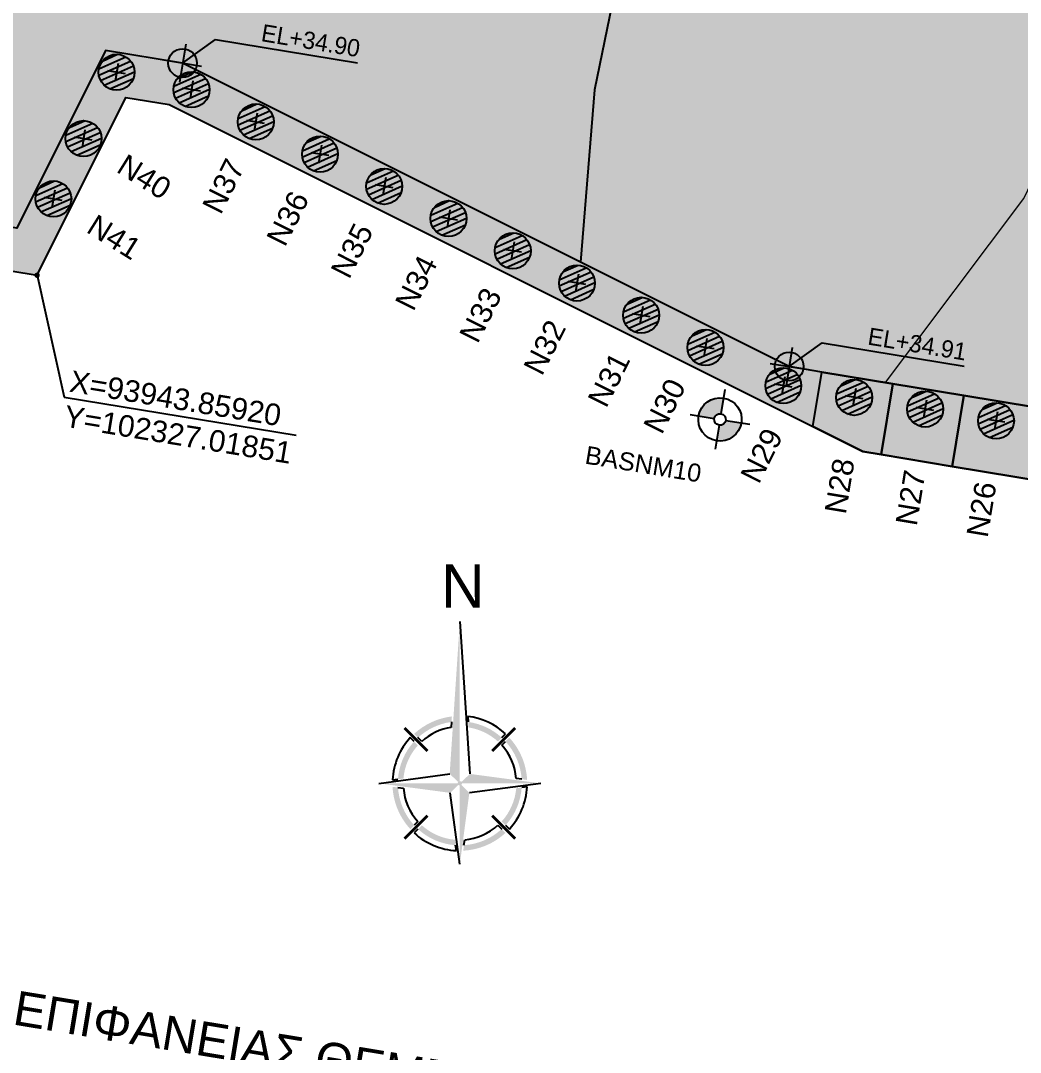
# Model space of a CAD drawing. Header units: metres. Extents: x 93017 to 94633, y 101979 to 102793.
# Drawn here: x 94176.56 to 94204.38, y 102266.91 to 102295.61 of the extents above; entities that cross this region are included whole.
import ezdxf
from ezdxf.enums import TextEntityAlignment as Align

# ---------------------------------------------------------------- set-up
doc = ezdxf.new("R2010")
doc.units = ezdxf.units.M
doc.header["$LTSCALE"] = 0.75
doc.header["$MEASUREMENT"] = 0
doc.layers.add('contacts', color=2, linetype='Continuous', lineweight=20)
for name, color, linetype in [('LEZANTES', 6, 'Continuous'), ('OTM Leaders', 2, 'Continuous'), ('OTM Levels 0.25', 2, 'Continuous'), ('OTM Line 0.11', 11, 'Continuous'), ('OTM Line 0.15', 1, 'Continuous'), ('OTM Text 0.25', 2, 'Continuous'), ('proteinomenes', 3, 'Continuous'), ('STEEL1', 6, 'Continuous'), ('TEXT', 2, 'Continuous')]:
    doc.layers.add(name, color=color, linetype=linetype)
doc.styles.add('ARIAL', font='ARIAL.TTF')
doc.styles.add('DIM', font='wgsimpl.shx', dxfattribs={"width": 0.85})
doc.styles.add('WG-SIMPL', font='ugsimpl.shx', dxfattribs={"width": 1.05})
doc.dimstyles.new('Metro 1 to 100', dxfattribs={"dimtxt": 0.4, "dimasz": 0.3, "dimexe": 0, "dimexo": 0, "dimgap": 0.15, "dimtad": 1, "dimzin": 1, "dimdsep": 46, "dimtxsty": 'DIM', "dimcen": 0, "dimclrd": 256, "dimclre": 256, "dimclrt": 256, "dimadec": 0, "dimazin": 0, "dimtfac": 0.002555555555555556, "dimtmove": 2, "dimatfit": 0, "dimfxl": 0, "dimtolj": 1, "dimtzin": 0, "dimlwe": -1, "dimarcsym": 0})

# ---------------------------------------------------------------- blocks, each defined once
blk = doc.blocks.new('OTM Levels 0.35 1.200 plan EL')
at = {"layer": 'OTM Levels 0.25'}
for points in [[(-2.182787284255028e-10, 0.4999999998544808, -0.4142135623720306), (0.4999999999563443, 4.365574568510056e-11), (-7.275957614183426e-11, -1.309672370553017e-10)], [(-0.5000000000145519, -2.619344741106033e-10), (-7.275957614183426e-11, -1.309672370553017e-10), (1.01863406598568e-10, -0.5000000000873115, -0.4142135623733042)]]:
    blk.add_hatch(color=256, dxfattribs=at).paths.add_polyline_path(points)
for p, q in [((7.275957614183426e-11, -5.820766091346741e-11), (1.000000000101863, 0.9999999999854481)), ((1.000000000160071, 1.000000000029104), (6.000000000160071, 1.000000000130967)), ((-2.473825588822365e-10, 0.6666666665842058), (1.01863406598568e-10, -0.6666666667588288)), ((-0.6666666666569654, -2.182787284255028e-10), (0.6666666666424135, 1.164153218269348e-10))]:
    blk.add_line(p, q, dxfattribs=at)
blk.add_circle((-7.275957614183426e-11, -1.01863406598568e-10), 0.4999999999861556, dxfattribs=at)
at = {"layer": 'OTM Levels 0.25', "style": 'WG-SIMPL'}
blk.add_attdef('EL+99.99', text='', height=0.5999999999999994, dxfattribs=at).set_placement((6.000000000232831, 1.198412698577158), align=Align.RIGHT)
blk = doc.blocks.new('gh')
h = blk.add_hatch(color=132)
h.paths.add_polyline_path([(159.4997588081314, -197.4272561979742), (160.6997588080849, -197.4272561980033), (160.6997588080558, -201.4264384305279), (159.4997588082479, -201.4264384305134)])
h.paths.add_polyline_path([(157.513608963709, -206.1840572645597), (160.3985511713545, -206.1840572645742), (160.6997588080703, -205.3032249474345), (160.6997588080558, -203.5546317997214), (159.4997588082188, -203.5546317996923), (159.4997334769723, -204.9840572640969), (157.5136089636944, -204.9840220674378)])
h.paths.add_polyline_path([(147.0497588078579, -224.9935117256246), (148.8497588079626, -224.99351172561), (148.8497588079626, -229.2657242944115), (147.0497588078433, -229.014380706285)])
h.paths.add_polyline_path([(104.6474794288952, -215.44396164504), (104.6474794288079, -213.4439616449672), (119.6259609681292, -213.4439616449818), (120.0997588081227, -213.7962762423704), (120.0997588080936, -216.4439616445161), (127.4997588081605, -216.443961644487), (127.4997588081605, -213.7962762423558), (127.973556647994, -213.4439616450545), (133.2997588078724, -213.4439616450254), (133.2997588078724, -229.0143807061977), (137.1458005164895, -229.0143807061831), (137.1458005164604, -230.8143807062297), (131.4997588079277, -230.8143807062006), (131.4997588079277, -215.44396164504), (128.699758808114, -215.4439616450254), (128.699758808114, -217.6439616444404), (118.8997588081547, -217.6439616444259), (118.8997588081547, -215.44396164504)])
h.paths.add_polyline_path([(72.64975880811107, -189.4439616449527), (72.64975880811107, -185.3839616451005), (119.6259609665867, -185.3839616450714), (120.0997588080209, -185.031647047057), (120.0997588080209, -182.383961644271), (124.099758807919, -182.3839616442419), (124.0997588079335, -185.0316470467369), (124.573556650008, -185.3839616454497), (140.2346121939918, -185.3839616454206), (144.717497502701, -178.281916629654), (153.5073445570306, -183.8260651412711), (154.1475306658831, -182.8110963013896), (144.3451147335436, -176.623708544721), (139.5730036751484, -184.1839616450015), (125.2997588079452, -184.1839616449579), (125.2997588079452, -181.1839616441866), (118.8997588080092, -181.1839616441575), (118.8997588079947, -184.1839555647166), (71.44975880809943, -184.1839555646875), (71.44975880809943, -189.4439616448944)])
h.paths.add_polyline_path([(100.64747943166, -213.4439616449818), (102.6474794287788, -213.4439616449818), (102.6474794287788, -215.44396164504), (102.1343632100179, -215.4439616450254), (100.6474794287788, -214.9838324611774)])
h.paths.add_polyline_path([(66.99174294089607, -189.7639616449305), (68.99174294091063, -189.7639616449451), (68.99174294089607, -190.9639616450295), (66.99174294089607, -190.9639616450149)])
h.paths.add_polyline_path([(62.99174294085242, -189.7639616449742), (64.99174294086697, -189.7639616449742), (64.99174294088152, -190.9639616450004), (62.99174294085242, -190.9639616450004)])
h.paths.add_polyline_path([(58.99174294083787, -189.7639616449305), (60.99174294088152, -189.7639616449451), (60.99174294088152, -190.9639616450004), (58.99174294085242, -190.9639616449858)])
h = blk.add_hatch(color=244)
h.paths.add_polyline_path([(102.6474794288952, -213.4439616449963), (104.6474794288952, -213.4439616449818), (104.6474794288952, -215.44396164504), (102.6474794288806, -215.44396164504)])
h.paths.add_polyline_path([(68.99174294101249, -189.7639616449451), (68.99174294099794, -190.9639616450004), (72.64975880837301, -190.9639616449713), (72.64975880838756, -189.4439616449527), (71.4497588082013, -189.4439616449381), (71.44975880818674, -189.7639616449742)])
h.paths.add_polyline_path([(58.99174294095428, -190.9639616450149), (58.99174294092518, -189.7639616449596), (40.1997588082013, -189.7639616449596), (40.19975880817219, -192.6439615562413), (34.6997586061043, -192.6439640557946), (34.69976475952717, -206.1839597977523), (40.19975880812854, -206.1839597977232), (40.19975880812854, -209.0639616449043), (71.44975880815764, -209.0639616449043), (71.44975880814309, -214.3439616450341), (78.65898466731596, -214.343961645005), (80.2873714241432, -209.0618282402138), (81.5108275130624, -209.0618282402138), (100.6474794288806, -214.9838324611919), (100.6474794288806, -213.4439616449963), (99.72148805535107, -213.441130967738), (81.69225838176499, -207.861828240013), (79.51512880940572, -207.8618282399984), (77.88674318113772, -213.1439616449788), (72.64975880815473, -213.1439616449643), (72.64975880814018, -207.8639616449218), (41.39975880809652, -207.8639616448927), (41.39975880811107, -204.9839597975224), (35.89975915143441, -204.9839597974933), (35.89975408873579, -193.8439640558063), (41.39975880793645, -193.8439615562529), (41.3997588079219, -190.9639616450149)])
h.paths.add_polyline_path([(64.99174294095428, -189.7639616449742), (66.99174294101249, -189.7639616449742), (66.99174294101249, -190.963961645044), (64.99174294095428, -190.963961645044)], flags=16)
h.paths.add_polyline_path([(60.99174294098339, -189.7639616449887), (62.99174294096883, -189.7639616449887), (62.99174294095428, -190.9639616450295), (60.99174294098339, -190.9639616450295)], flags=16)
at = {"layer": 'LEZANTES', "color": 2, "ltscale": 0.5}
for points in [[(71.44975880814309, -214.3439616450341), (78.65898466731596, -214.343961645005), (80.2873714241432, -209.0618282402138), (81.5108275130624, -209.0618282402138), (100.6474794288806, -214.9838324611919), (100.6474794288806, -213.4439616449963), (99.72148805535107, -213.441130967738), (81.69225838176499, -207.861828240013), (79.51512880940572, -207.8618282399984), (77.88674318113772, -213.1439616449788)], [(100.64747943166, -213.4439616449818), (102.6474794287788, -213.4439616449818), (102.6474794287788, -215.44396164504), (102.1343632100179, -215.4439616450254), (100.6474794287788, -214.9838324611774), (100.64747943166, -213.4439616449818)], [(104.6474794288952, -215.44396164504), (104.6474794288079, -213.4439616449672), (119.6259609681292, -213.4439616449818), (120.0997588081227, -213.7962762423704), (120.0997588080936, -216.4439616445161), (127.4997588081605, -216.443961644487), (127.4997588081605, -213.7962762423558), (127.973556647994, -213.4439616450545), (133.2997588078724, -213.4439616450254), (133.2997588078724, -229.0143807061977), (137.1458005164895, -229.0143807061831), (137.1458005164604, -230.8143807062297), (131.4997588079277, -230.8143807062006), (131.4997588079277, -215.44396164504), (128.699758808114, -215.4439616450254), (128.699758808114, -217.6439616444404), (118.8997588081547, -217.6439616444259), (118.8997588081547, -215.44396164504), (104.6474794287788, -215.4439616449818)]]:
    blk.add_lwpolyline(points, dxfattribs=at)
blk.add_lwpolyline([(102.6474794288952, -213.4439616449963), (104.6474794288952, -213.4439616449818), (104.6474794288952, -215.44396164504), (102.6474794288806, -215.44396164504)], close=True, dxfattribs=at)

msp = doc.modelspace()

# ---------------------------------------------------------------- hatches: boundary and pattern name
at = {"lineweight": -3, "true_color": 0xdebd9c}
h = msp.add_hatch(color=31, dxfattribs=at)
h.paths.add_polyline_path([(94198.19152059687, 102307.3084058822), (94193.74253959424, 102300.8985848001), (94193.56449632221, 102298.7494700074), (94192.52847866004, 102293.6855028832), (94192.1337652093, 102288.893971243), (94181.06462055715, 102294.4295479524), (94178.91656443059, 102294.784157681), (94176.44957317662, 102289.8377926309), (94171.28252363541, 102290.6907899118), (94172.14252768639, 102295.9002831143), (94167.79845486586, 102296.6174200945), (94165.32168336771, 102297.0262954762), (94164.88538307138, 102297.0983216806), (94163.72284805066, 102300.9758042255), (94163.66271798816, 102305.8643049959), (94162.99880245377, 102309.3028042684), (94162.36196160025, 102314.6436333219), (94164.27434622742, 102314.3279317239), (94166.24763817294, 102314.0021727679), (94170.55111804418, 102313.2917370348), (94174.89519045744, 102312.5745975886), (94175.804058935, 102318.0800881158), (94184.96900654084, 102316.5671043066), (94184.31522934505, 102314.161804207), (94184.33673204742, 102309.2900059756), (94184.4863023819, 102307.9451111488), (94184.51036018204, 102306.6108164805), (94185.04547353396, 102306.9522271195), (94185.02473795309, 102309.5202850325), (94184.74398413961, 102312.0630478771), (94185.05331078795, 102314.2183961768), (94185.48182266727, 102316.4824465617), (94196.567243997, 102314.6524145445), (94196.73834983881, 102311.8077519276), (94197.35567812512, 102308.8800193531)])
h.paths.add_polyline_path([(94184.05795560255, 102296.6431027365), (94184.2702660948, 102303.897085218), (94183.90368024587, 102306.2237452478), (94184.41927584747, 102306.5527032587), (94184.86420941354, 102302.401696286), (94184.39710741401, 102296.5898474601)], flags=16)
at = {"lineweight": -3}
msp.add_hatch(color=43, dxfattribs=at).paths.add_polyline_path([(94211.3869590742, 102312.2059226497), (94222.15294768034, 102310.4286274981), (94222.67779457888, 102310.6990631313), (94223.10904819521, 102313.3113912712), (94225.0771271318, 102312.9864928996), (94224.66584908278, 102311.704338502), (94224.51271800172, 102309.8241473479), (94225.17713307054, 102307.6935634965), (94225.20501787566, 102306.2177280934), (94226.57941075148, 102305.301421404), (94228.67206196129, 102304.4718408274), (94230.39671186042, 102304.9856280108), (94232.4646796194, 102304.9992994837), (94233.5840924111, 102306.470152076), (94234.37214019403, 102308.4114305154), (94237.99769299911, 102307.8129097039), (94242.091723378, 102307.1370507338), (94242.48638131277, 102307.0718986175), (94243.07039615951, 102307.7288903266), (94248.06617988857, 102313.348933037), (94255.6700840465, 102306.5941846583), (94254.91738601768, 102305.1122856095), (94252.65075172567, 102301.6669016651), (94251.57897127344, 102300.3742100669), (94250.48400845108, 102296.1279815466), (94249.30326171871, 102293.3740247872), (94248.95731483499, 102291.0020300158), (94249.68278555857, 102287.3050112937), (94249.37877158853, 102282.6077567543), (94249.43712806058, 102281.0574444025), (94248.70261560904, 102277.6059117171), (94244.64012016825, 102278.2765629568), (94243.74616595196, 102272.8614158908), (94243.29896151094, 102276.5844389607), (94243.39352660773, 102280.8473119467), (94243.01407198279, 102282.7308145147), (94243.70547542206, 102286.4631813713), (94243.27143710136, 102289.9842489354), (94241.27812084634, 102293.0511846748), (94239.06121939677, 102296.462130765), (94236.9512615231, 102296.9921452469), (94233.18331844745, 102294.3875132036), (94232.17869741918, 102293.6930578816), (94229.97448730163, 102288.862776481), (94229.8996050419, 102287.5838439574), (94230.50970350779, 102286.1884022152), (94230.55076474056, 102284.9650747868), (94229.94417991857, 102283.665888737), (94229.75459151116, 102281.5809717617), (94229.67869640354, 102280.7464573868), (94225.81866213089, 102281.3836848069), (94225.29380658259, 102281.1132469731), (94224.86255337347, 102278.5009213), (94217.56137276762, 102279.706226971), (94217.99262638383, 102282.3185551103), (94220.49318828994, 102283.9940622695), (94222.70887821024, 102285.4786903105), (94223.65765678565, 102287.3093636949), (94223.72527982076, 102288.6395067807), (94223.78442567923, 102289.8029040552), (94223.576998482, 102292.1904535533), (94224.59440603085, 102294.8408759595), (94224.96714760431, 102295.7438778131), (94225.29587102978, 102296.5402415236), (94225.45515136012, 102297.5050855814), (94225.68534708742, 102298.8995011953), (94225.0073862395, 102299.7220192574), (94224.61878540026, 102300.1934789444), (94221.22468399965, 102301.0908897965), (94218.28282569269, 102300.2742681431), (94216.22423999647, 102299.1841272582), (94214.0988290827, 102298.0650918534), (94213.57479121865, 102297.6245822575), (94211.73712410993, 102296.0798274774), (94211.32587315788, 102295.7341272844), (94209.8138832036, 102292.6878630644), (94209.64964530058, 102292.3569666545), (94209.02894519501, 102290.1176436918), (94208.19484161313, 102285.2687219218), (94208.27508100671, 102284.2798521395), (94200.6228731186, 102285.5431093369), (94204.47109576149, 102290.6640166184), (94206.0186364972, 102293.8700295791), (94207.17761221211, 102296.9482853507), (94208.05711235949, 102298.5354669597), (94209.43032414885, 102301.0136206062), (94210.86385653359, 102303.6006312437), (94211.90773776526, 102306.9232965514), (94211.65154316726, 102310.3617671683)])
h = msp.add_hatch(color=7)
h.paths.add_polyline_path([(94188.77976282475, 102278.8897036659), (94188.497251614, 102274.6520355045), (94188.73579521525, 102274.4305307319, -0.2085516024969264), (94188.77976282475, 102274.4497036659)])
h.paths.add_polyline_path([(94186.52976282476, 102274.3897036659), (94188.5150569424, 102274.1249977836), (94188.73733641788, 102274.3472772591, -0.1989123673796579), (94188.71976282475, 102274.3897036659)])
h.paths.add_polyline_path([(94191.02976282474, 102274.3897036659), (94189.0622740355, 102274.6520355045), (94188.82373043425, 102274.4305307319, -0.189308558557847), (94188.83976282475, 102274.3897036659)])
h.paths.add_polyline_path([(94189.0444687071, 102274.1249977836), (94188.82218923162, 102274.3472772591, -0.198912367379659), (94188.77976282475, 102274.3297036659), (94188.77976282475, 102272.139703666)])
h.paths.add_polyline_path([(94188.83976282475, 102274.3897036659, 1), (94188.71976282475, 102274.3897036659, 1)])
h = msp.add_hatch(color=7)
h.paths.add_polyline_path([(94189.0108997428, 102276.0991482322), (94189.0211027334, 102275.9461033731, -0.1470267217940149), (94189.83915958922, 102275.5551664476), (94189.94533557685, 102275.6613424352, 0.1530560365197502)])
h.paths.add_polyline_path([(94190.15755996328, 102275.6614347873), (94190.05140159403, 102275.555276418, -0.1702819239969244), (94190.5008636315, 102274.5056217962), (94190.65231772856, 102274.4854279166, 0.175342621872535)])
h.paths.add_polyline_path([(94190.5008636315, 102274.2737855357), (94190.34886406972, 102274.2535189274, -0.1642502202668278), (94189.9452256064, 102273.3303069015), (94190.05140159403, 102273.2241309138, 0.1702819239969244)])
h.paths.add_polyline_path([(94190.0514939461, 102273.0119065274), (94189.94533557685, 102273.1180648967, -0.1702819239969244), (94188.89568095503, 102272.6686028592), (94188.87548707542, 102272.5171487621, 0.175342621872535)])
h.paths.add_polyline_path([(94188.64357808624, 102272.820602421, -0.1642502202668277), (94187.72036606028, 102273.2242408843), (94187.61419007265, 102273.1180648967, 0.1702819239969244), (94188.66384469447, 102272.6686028592)])
h.paths.add_polyline_path([(94187.058662018, 102274.2737855357), (94186.90720792094, 102274.2939794153, 0.175342621872535), (94187.40196568622, 102273.1179725446), (94187.50812405547, 102273.2241309138, -0.1702819239969244)])
h.paths.add_polyline_path([(94187.6143000431, 102275.4491004304), (94187.50812405547, 102275.555276418, 0.1702819239969244), (94187.058662018, 102274.5056217962), (94187.21066157978, 102274.5258884045, -0.1642502202668277)])
h.paths.add_polyline_path([(94188.5486259067, 102276.0991482322), (94188.55879184399, 102276.2516372914, 0.1581136356526421), (94187.5080317034, 102275.7675008045), (94187.61419007265, 102275.6613424352, -0.15305603651975)])
at = {"layer": 'OTM Line 0.11', "ltscale": 0.1}
h = msp.add_hatch(dxfattribs=at)
h.set_pattern_fill('LINE', color=256, scale=0.05, angle=23.99150133261311, style=0)
h.set_pattern_definition([(23.9915013326131, (-34426.67316686238, 50256.22544532084), (-0.06454792980860977, 0.1450349173731029), [])])
edge = h.paths.add_edge_path()
edge.add_arc((94179.22754682861, 102294.1753778677), 0.4999999999999999, -54.63232593277914, 305.3676740672209)
h = msp.add_hatch(dxfattribs=at)
h.set_pattern_fill('LINE', color=256, scale=0.05, angle=23.99150133261311, style=0)
h.set_pattern_definition([(23.9915013326131, (-34424.58713401576, 50255.74017491208), (-0.06454792980860977, 0.1450349173731029), [])])
edge = h.paths.add_edge_path()
edge.add_arc((94181.31357967523, 102293.690107459), 0.4999999999999999, -54.63232593277914, 305.3676740672209)
h = msp.add_hatch(dxfattribs=at)
h.set_pattern_fill('LINE', color=256, scale=0.05, angle=23.99150133261311, style=0)
h.set_pattern_definition([(23.9915013326131, (-34422.79944050343, 50254.84342973873), (-0.06454792980860977, 0.1450349173731029), [])])
edge = h.paths.add_edge_path()
edge.add_arc((94183.10127318757, 102292.7933622856), 0.4999999999999999, -54.63232593277914, 305.3676740672209)
h = msp.add_hatch(dxfattribs=at)
h.set_pattern_fill('LINE', color=256, scale=0.05, angle=23.99150133261311, style=0)
h.set_pattern_definition([(23.9915013326131, (-34427.5942408845, 50254.37867413981), (-0.06454792980860977, 0.1450349173731029), [])])
edge = h.paths.add_edge_path()
edge.add_arc((94178.3064728065, 102292.3286066867), 0.4999999999999999, -54.63232593277914, 305.3676740672209)
h = msp.add_hatch(dxfattribs=at)
h.set_pattern_fill('LINE', color=256, scale=0.05, angle=23.99150133261311, style=0)
h.set_pattern_definition([(23.9915013326131, (-34421.01174699109, 50253.94668456538), (-0.06454792980860977, 0.1450349173731029), [])])
edge = h.paths.add_edge_path()
edge.add_arc((94184.8889666999, 102291.8966171123), 0.4999999999999999, -54.63232593277914, 305.3676740672209)
h = msp.add_hatch(dxfattribs=at)
h.set_pattern_fill('LINE', color=256, scale=0.05, angle=23.99150133261311, style=0)
h.set_pattern_definition([(23.9915013326131, (-34419.22405347874, 50253.04993939205), (-0.06454792980860977, 0.1450349173731029), [])])
edge = h.paths.add_edge_path()
edge.add_arc((94186.67666021225, 102290.9998719389), 0.4999999999999999, -54.63232593277914, 305.3676740672209)
h = msp.add_hatch(dxfattribs=at)
h.set_pattern_fill('LINE', color=256, scale=0.05, angle=23.99150133261311, style=0)
h.set_pattern_definition([(23.9915013326131, (-34428.43114781943, 50252.70065959207), (-0.06454792980860977, 0.1450349173731029), [])])
edge = h.paths.add_edge_path()
edge.add_arc((94177.46956587156, 102290.6505921389), 0.4999999999999999, -54.63232593277914, 305.3676740672209)
h = msp.add_hatch(dxfattribs=at)
h.set_pattern_fill('LINE', color=256, scale=0.05, angle=23.99150133261311, style=0)
h.set_pattern_definition([(23.9915013326131, (-34417.43635996639, 50252.1531942187), (-0.06454792980860977, 0.1450349173731029), [])])
edge = h.paths.add_edge_path()
edge.add_arc((94188.4643537246, 102290.1031267656), 0.4999999999999999, -54.63232593277914, 305.3676740672209)
h = msp.add_hatch(dxfattribs=at)
h.set_pattern_fill('LINE', color=256, scale=0.05, angle=23.99150133261311, style=0)
h.set_pattern_definition([(23.9915013326131, (-34415.64864433375, 50251.25649314295), (-0.06454792980860977, 0.1450349173731029), [])])
edge = h.paths.add_edge_path()
edge.add_arc((94190.25206935724, 102289.2064256898), 0.4999999999999999, -54.63232593277914, 305.3676740672209)
h = msp.add_hatch(dxfattribs=at)
h.set_pattern_fill('LINE', color=256, scale=0.05, angle=23.99150133261311, style=0)
h.set_pattern_definition([(23.9915013326131, (-34413.86097294172, 50250.35970387203), (-0.06454792980860977, 0.1450349173731029), [])])
edge = h.paths.add_edge_path()
edge.add_arc((94192.03974074927, 102288.3096364189), 0.4999999999999999, -54.63232593277914, 305.3676740672209)
h = msp.add_hatch(dxfattribs=at)
h.set_pattern_fill('LINE', color=256, scale=0.05, angle=23.99150133261311, style=0)
h.set_pattern_definition([(23.9915013326131, (-34412.07327942936, 50249.46295869867), (-0.06454792980860977, 0.1450349173731029), [])])
edge = h.paths.add_edge_path()
edge.add_arc((94193.82743426164, 102287.4128912455), 0.4999999999999999, -54.63232593277914, 305.3676740672209)
h = msp.add_hatch(dxfattribs=at)
h.set_pattern_fill('LINE', color=256, scale=0.05, angle=23.99150133261311, style=0)
h.set_pattern_definition([(23.9915013326131, (-34410.28558591702, 50248.56621352534), (-0.06454792980860977, 0.1450349173731029), [])])
edge = h.paths.add_edge_path()
edge.add_arc((94195.61512777397, 102286.5161460722), 0.4999999999999999, -54.63232593277914, 305.3676740672209)
h = msp.add_hatch(dxfattribs=at)
h.set_pattern_fill('LINE', color=256, scale=0.05, angle=23.99150133261311, style=0)
h.set_pattern_definition([(23.9915013326131, (-34408.11944487953, 50247.50483611238), (-0.06454792980860977, 0.1450349173731029), [])])
edge = h.paths.add_edge_path()
edge.add_arc((94197.78126881146, 102285.4547686593), 0.4999999999999999, -54.63232593277914, 305.3676740672209)
h = msp.add_hatch(dxfattribs=at)
h.set_pattern_fill('LINE', color=256, scale=0.05, angle=23.99150133261311, style=0)
h.set_pattern_definition([(23.9915013326131, (-34406.1461529339, 50247.1790771564), (-0.06454792980860977, 0.1450349173731029), [])])
edge = h.paths.add_edge_path()
edge.add_arc((94199.7545607571, 102285.1290097033), 0.4999999999999999, -54.63232593277914, 305.3676740672209)
h = msp.add_hatch(dxfattribs=at)
h.set_pattern_fill('LINE', color=256, scale=0.05, angle=23.99150133261311, style=0)
h.set_pattern_definition([(23.9915013326131, (-34404.1728609883, 50246.8533182004), (-0.06454792980860977, 0.1450349173731029), [])])
edge = h.paths.add_edge_path()
edge.add_arc((94201.7278527027, 102284.8032507473), 0.4999999999999999, -54.63232593277914, 305.3676740672209)
h = msp.add_hatch(dxfattribs=at)
h.set_pattern_fill('LINE', color=256, scale=0.05, angle=23.99150133261311, style=0)
h.set_pattern_definition([(23.9915013326131, (-34402.1995690427, 50246.52755924441), (-0.06454792980860977, 0.1450349173731029), [])])
edge = h.paths.add_edge_path()
edge.add_arc((94203.7011446483, 102284.4774917913), 0.4999999999999999, -54.63232593277914, 305.3676740672209)
at = {"layer": 'OTM Text 0.25', "ltscale": 0.5, "true_color": 0xc4c487}
msp.add_hatch(color=53, dxfattribs=at).paths.add_polyline_path([(94203.01224609096, 102313.5884538886), (94201.8881221456, 102311.95964155), (94198.19152059688, 102307.3084058822), (94193.74254122018, 102300.8985870651), (94193.56449632221, 102298.7494700074), (94192.52847866005, 102293.6855028832), (94192.1337652093, 102288.893971243), (94197.95289746666, 102285.9838771025), (94200.62287311857, 102285.5431093369), (94202.50978753877, 102288.0540643129), (94204.47109576149, 102290.6640166184), (94206.0186364972, 102293.8700295791), (94207.17761221211, 102296.9482853507), (94208.9251527315, 102300.1019677936), (94209.43032414885, 102301.0136206062), (94210.86385653359, 102303.6006312437), (94211.90773776527, 102306.9232965514), (94211.65154316726, 102310.3617671683), (94211.3869590742, 102312.2059226497)])
at = {"layer": 'proteinomenes'}
h = msp.add_hatch(color=253, dxfattribs=at)
edge = h.paths.add_edge_path(flags=17)
edge.add_line((94196.11780877247, 102285.110809069), (94196.0459030877, 102284.6750461553))
edge.add_ellipse((94196.01974608387, 102284.5165294503), major_axis=(0.1305840318423092, 0.0935924422162127), ratio=1, start_angle=315.0000000003406, end_angle=405.0000000208221, ccw=False)
edge.add_line((94196.17826278888, 102284.4903724464), (94196.61402570267, 102284.4184667616))
edge.add_ellipse((94196.01974608393, 102284.5165294502), major_axis=(0.4895599404517881, 0.3508783561947053), ratio=0.9999999999999956, start_angle=315.0000000003881, end_angle=405.0000000116591)
edge = h.paths.add_edge_path()
edge.add_ellipse((94196.01974608393, 102284.5165294502), major_axis=(0.4895599404517881, 0.3508783561947053), ratio=0.9999999999999956, start_angle=584.999999988547, end_angle=854.9999999995964)
edge.add_line((94195.42546646521, 102284.6145921389), (94195.86122937889, 102284.5426864541))
edge.add_ellipse((94196.01974608387, 102284.5165294503), major_axis=(0.1305840318423092, 0.0935924422162127), ratio=1, start_angle=584.9999999790143, end_angle=855.0000000003407, ccw=False)
edge.add_line((94195.99358907994, 102284.3580127453), (94195.92168339515, 102283.9222498315))

# ---------------------------------------------------------------- linework, layer by layer
at = {"color": 1, "lineweight": -3}
msp.add_lwpolyline([(94193.74253959463, 102300.8985848001), (94193.56449632261, 102298.7494700075), (94192.52847866043, 102293.6855028833), (94192.1337652097, 102288.893971243)], dxfattribs=at)
at = {"color": 7}
for points in [[(94188.77976282475, 102278.8897036659), (94189.0622740355, 102274.6520355045)], [(94189.00073380551, 102276.2516372914), (94189.0108997428, 102276.0991482322)], [(94188.5486259067, 102276.0991482322), (94188.5384229161, 102275.9461033731)], [(94187.50812405547, 102275.555276418), (94187.40196568622, 102275.6614347873)], [(94187.72036606028, 102275.5551664476), (94187.61419007265, 102275.6613424352)], [(94189.94533557685, 102275.6613424352), (94190.0514939461, 102275.7675008045)], [(94189.9452256064, 102275.4491004304), (94190.05140159403, 102275.555276418)], [(94186.52976282476, 102274.3897036659), (94188.497251614, 102274.6520355045)], [(94186.90720792094, 102274.4854279166), (94187.058662018, 102274.5056217962)], [(94190.5008636315, 102274.5056217962), (94190.34886406972, 102274.5258884045)], [(94187.058662018, 102274.2737855357), (94187.21066157978, 102274.2535189274)], [(94191.02976282474, 102274.3897036659), (94189.0444687071, 102274.1249977836)], [(94190.65231772856, 102274.2939794153), (94190.5008636315, 102274.2737855357)], [(94188.77976282475, 102272.139703666), (94188.5150569424, 102274.1249977836)], [(94187.6143000431, 102273.3303069015), (94187.50812405547, 102273.2241309138)], [(94187.61419007265, 102273.1180648967), (94187.5080317034, 102273.0119065274)], [(94189.83915958922, 102273.2242408843), (94189.94533557685, 102273.1180648967)], [(94190.05140159403, 102273.2241309138), (94190.15755996328, 102273.1179725446)], [(94188.89568095503, 102272.6686028592), (94188.91594756326, 102272.820602421)], [(94188.68403857408, 102272.5171487621), (94188.66384469447, 102272.6686028592)]]:
    msp.add_lwpolyline(points, dxfattribs=at)
at = {"color": 7, "const_width": 0.0749999999992994}
for points in [[(94187.56000362721, 102275.6094628635), (94187.24180557569, 102275.927660915)], [(94189.99952202229, 102275.6094628635), (94190.31772007381, 102275.927660915)], [(94187.56000362721, 102275.6094628635), (94187.87820167874, 102275.291264812)], [(94189.99952202229, 102275.6094628635), (94189.68132397076, 102275.291264812)], [(94187.56000362721, 102273.1699444684), (94187.87820167874, 102273.4881425199)], [(94189.99952202229, 102273.1699444684), (94189.68132397076, 102273.4881425199)], [(94187.56000362721, 102273.1699444684), (94187.24180557569, 102272.8517464169)], [(94189.99952202229, 102273.1699444684), (94190.31772007381, 102272.8517464169)]]:
    msp.add_lwpolyline(points, dxfattribs=at)
at = {"color": 7}
for radius, start, end in [(1.874999999982485, 47.29244277603632, 83.23189519428082), (1.574999999985288, 98.81425433473227, 132.2705973626736), (1.874999999982485, 137.2924427760363, 177.0736102022203), (1.574999999985288, 4.960359685580373, 42.27059736267356), (1.574999999985288, 184.9603596855804, 222.2705973626736), (1.874999999982485, 317.2924427760363, 357.0736102022204), (1.574999999985288, 274.9603596855804, 312.2705973626736), (1.874999999982485, 227.2924427760364, 267.0736102022203)]:
    msp.add_arc((94188.77976282475, 102274.3897036659), radius, start, end, dxfattribs=at)
at = {"layer": 'contacts', "flags": 128}
msp.add_lwpolyline([(94200.62287311899, 102285.5431093369), (94204.47109576188, 102290.6640166184), (94206.0186364976, 102293.8700295791), (94207.1776122125, 102296.9482853508), (94208.05711235988, 102298.5354669597), (94209.43032414925, 102301.0136206062), (94210.86385653398, 102303.6006312437), (94211.90773776565, 102306.9232965514), (94211.65154316765, 102310.3617671683), (94211.38695907459, 102312.2059226497)], dxfattribs=at)
at = {"layer": 'LEZANTES', "color": 2, "ltscale": 0.5}
for points in [[(94221.63189095762, 102311.7308898921), (94174.81553954826, 102319.4595211231), (94173.95879250365, 102314.2697573071), (94173.90667107077, 102313.9540305957), (94171.48147961435, 102314.3543909371), (94165.56160377747, 102315.3316678051), (94163.58831183179, 102315.6574267611), (94161.61501988623, 102315.9831857171), (94143.07398442071, 102319.0440142832), (94142.60489153849, 102316.202473969), (94137.17833808159, 102317.0983086648), (94134.9729567143, 102303.7391253919), (94140.3995036928, 102302.8432892323), (94139.93041049529, 102300.0017470082), (94170.76309714539, 102294.9117633207), (94169.90309350153, 102289.7022725842), (94177.01604716251, 102288.5280376395), (94179.48303953, 102293.4744025062), (94180.69015755302, 102293.2751266171), (94198.60668514247, 102284.3152371269), (94199.99876743589, 102283.6190696666), (94200.5050314867, 102283.5354935647), (94202.47832343243, 102283.2097346087), (94216.54027748523, 102280.8883307831)], [(94217.5825408778, 102282.7433393001), (94202.80408238842, 102285.1830265544), (94200.83079044281, 102285.5087855104), (94198.8574984972, 102285.8345444663), (94197.94433389688, 102285.9881623342), (94181.0646209626, 102294.4295504195), (94178.91656483777, 102294.7841601478), (94176.44957358374, 102289.8377950971), (94171.28252404252, 102290.690792378), (94172.14252768633, 102295.9002831145), (94141.30984103623, 102300.9902668019), (94141.77893423376, 102303.8318090263), (94136.3523817221, 102304.7276460994), (94138.16685341831, 102315.7188788596), (94143.59341133203, 102314.8230434281), (94144.06250421419, 102317.6645837422), (94161.41956451269, 102314.7992105497), (94165.36614840386, 102314.1476926377), (94169.31273229512, 102313.4961747257), (94174.89519086471, 102312.5746000548), (94175.14276767102, 102314.0743019335), (94175.80405835167, 102318.0800845829), (94222.15293902888, 102310.428625297)]]:
    msp.add_lwpolyline(points, dxfattribs=at)
at = {"layer": 'OTM Line 0.15'}
for p, q in [((94179.26826669808, 102294.4220393609), (94179.18682695912, 102293.9287163745)), ((94179.47420832179, 102294.1346579982), (94178.98088533538, 102294.2160977372)), ((94181.56024116841, 102293.6493875894), (94181.066918182, 102293.7308273284)), ((94181.3542995447, 102293.9367689521), (94181.27285980574, 102293.4434459657)), ((94183.34793468074, 102292.7526424161), (94182.85461169433, 102292.834082155)), ((94183.14199305704, 102293.0400237788), (94183.06055331808, 102292.5467007924)), ((94178.34719267597, 102292.5752681798), (94178.265752937, 102292.0819451935)), ((94178.55313429967, 102292.2878868172), (94178.05981131326, 102292.3693265561)), ((94184.92968656938, 102292.1432786054), (94184.84824683041, 102291.649955619)), ((94185.13562819308, 102291.8558972427), (94184.64230520667, 102291.9373369817)), ((94186.71738008173, 102291.2465334321), (94186.63594034276, 102290.7532104457)), ((94177.51028574104, 102290.8972536321), (94177.42884600208, 102290.4039306457)), ((94177.51028574104, 102290.8972536321), (94177.42884600208, 102290.4039306457)), ((94186.92332170543, 102290.9591520694), (94186.42999871902, 102291.0405918084)), ((94177.71622736474, 102290.6098722694), (94177.22290437833, 102290.6913120084)), ((94177.71622736474, 102290.6098722694), (94177.22290437833, 102290.6913120084)), ((94188.50507359407, 102290.3497882587), (94188.42363385511, 102289.8564652723)), ((94188.71101521778, 102290.062406896), (94188.21769223137, 102290.143846635)), ((94190.29278922672, 102289.453087183), (94190.21134948776, 102288.9597641966)), ((94190.49873085042, 102289.1657058203), (94190.00540786401, 102289.2471455593)), ((94192.08046061874, 102288.5562979121), (94191.99902087978, 102288.0629749257)), ((94192.28640224245, 102288.2689165494), (94191.79307925604, 102288.3503562883)), ((94193.86815413111, 102287.6595527387), (94193.78671439215, 102287.1662297523)), ((94194.07409575481, 102287.372171376), (94193.5807727684, 102287.453611115)), ((94195.86178926715, 102286.4754262027), (94195.36846628074, 102286.5568659416)), ((94195.65584764344, 102286.7628075654), (94195.57440790448, 102286.269484579)), ((94197.82198868094, 102285.7014301524), (94197.74054894198, 102285.208107166)), ((94198.02793030464, 102285.4140487897), (94197.53460731823, 102285.4954885287)), ((94199.79528062657, 102285.3756711964), (94199.7138408876, 102284.88234821)), ((94200.00122225027, 102285.0882898337), (94199.50789926386, 102285.1697295727)), ((94201.97451419587, 102284.7625308777), (94201.48119120946, 102284.8439706167)), ((94201.76857257217, 102285.0499122404), (94201.6871328332, 102284.556589254)), ((94203.94780614147, 102284.4367719218), (94203.45448315506, 102284.5182116607)), ((94203.74186451777, 102284.7241532844), (94203.6604247788, 102284.2308302981))]:
    msp.add_line(p, q, dxfattribs=at)
for centre, radius in [((94179.22754682858, 102294.1753778677), 0.4999999999999998), ((94181.3135796752, 102293.6901074589), 0.5), ((94183.10127318754, 102292.7933622856), 0.5), ((94178.30647280646, 102292.3286066866), 0.4999999999999998), ((94184.88896669989, 102291.8966171122), 0.5), ((94186.67666021224, 102290.9998719389), 0.5), ((94177.46956587154, 102290.6505921389), 0.4999999999999998), ((94188.46435372459, 102290.1031267655), 0.5), ((94190.25206935722, 102289.2064256898), 0.5), ((94192.03974074926, 102288.3096364189), 0.5), ((94193.8274342616, 102287.4128912455), 0.5), ((94195.61512777394, 102286.5161460722), 0.5), ((94197.78126881145, 102285.4547686592), 0.5), ((94199.75456075706, 102285.1290097032), 0.5), ((94201.72785270268, 102284.8032507472), 0.5), ((94203.70114464828, 102284.4774917912), 0.5)]:
    msp.add_circle(centre, radius, dxfattribs=at)
at = {"layer": 'proteinomenes', "color": 253}
for p, q in [((94196.15703384792, 102285.3485209165), (94196.04590308768, 102284.6750461552)), ((94195.18775461758, 102284.6538172144), (94195.86122937888, 102284.5426864541)), ((94195.99358907994, 102284.3580127453), (94195.8824583197, 102283.6845379841)), ((94196.17826278886, 102284.4903724464), (94196.85173755005, 102284.3792416861))]:
    msp.add_line(p, q, dxfattribs=at)
for centre, major_axis, ratio in [((94196.01974608393, 102284.5165294502), (0.4895599404517881, 0.3508783561947053), 0.9999999999999953), ((94196.01974608387, 102284.5165294503), (0.1305840318423092, 0.0935924422162127), 1)]:
    msp.add_ellipse(centre, major_axis=major_axis, ratio=ratio, start_param=5.497787143782135, end_param=11.78097245096172, dxfattribs=at)

# ---------------------------------------------------------------- block references
at = {"layer": 'OTM Levels 0.25', "ltscale": 0.25, "xscale": 0.8000000000003373, "yscale": 0.7999999999992724, "zscale": 0.8, "rotation": 350.6259288741513}
for p, values in [((94181.06462096257, 102294.429550419), {'EL+99.99': 'EL+34.90'}), ((94197.94433389716, 102285.9881623342), {'EL+99.99': 'EL+34.91'})]:
    msp.add_blockref('OTM Levels 0.35 1.200 plan EL', p, dxfattribs=at).add_auto_attribs(values)
at = {"layer": 'OTM Text 0.25', "color": 1, "rotation": 350.6259288741804}
msp.add_blockref('gh', (94134.31970930046, 102512.8215785535), dxfattribs=at)

# ---------------------------------------------------------------- texts
at = {"color": 7, "style": 'ARIAL'}
msp.add_text('N', height=1.19999999998879, dxfattribs=at).set_placement((94188.26070161676, 102279.2823881793))
at = {"layer": 'OTM Text 0.25', "style": 'ARIAL'}
for s, height, rotation, p in [('N40', 0.6, 327.9308879695822, (94180.00128935356, 102291.2667230434)), ('N37', 0.5999999999999999, 63.29057281345834, (94182.20124748713, 102291.0073160306)), ('N36', 0.5999999999999999, 63.29057281345834, (94183.98894099951, 102290.1105708573)), ('N41', 0.6, 327.9308879695822, (94179.16438241863, 102289.5887084957)), ('N35', 0.5999999999999999, 63.29057281345834, (94185.77663451186, 102289.2138256839)), ('N34', 0.5999999999999999, 63.29057281345834, (94187.56432802422, 102288.3170805106)), ('N33', 0.5999999999999999, 63.29057281345834, (94189.35199941623, 102287.4202912396)), ('N32', 0.5999999999999999, 63.29057281345834, (94191.13971504886, 102286.5235901639)), ('N31', 0.5999999999999999, 63.29057281345834, (94192.92740856123, 102285.6268449906)), ('N30', 0.5999999999999999, 63.29057281345834, (94194.47566732814, 102284.8917907639)), ('N29', 0.5999999999999999, 63.29057281345834, (94197.1763023629, 102283.5110263946)), ('N28', 0.6, 80.62592887506777, (94199.34736206214, 102282.6623947712)), ('N27', 0.6, 80.62592887506777, (94201.32065400768, 102282.3366358153)), ('N26', 0.6, 80.62592887506777, (94203.29394595328, 102282.0108768593))]:
    msp.add_text(s, height=height, rotation=rotation, dxfattribs=at).set_placement(p, align=Align.MIDDLE_CENTER)
for s, p in [('X=93943.85920    ', (94177.88758203722, 102285.2927515326)), ('Y=102327.01851', (94177.72741961932, 102284.3225642104))]:
    msp.add_text(s, height=0.6, rotation=350.6259288739119, dxfattribs=at).set_placement(p)
at = {"layer": 'STEEL1', "color": 7, "style": 'ARIAL'}
msp.add_text('ΓΕΩΛΟΓΙΚΗ ΑΠΟΤΥΠΩΣΗ ΕΠΙΦΑΝΕΙΑΣ ΘΕΜΕΛΙΩΣΗΣ & ΠΑΡΕΙΩΝ ΟΡΥΓΜΑΤΟΣ', height=0.9563600300480736, rotation=350.6259288742451, dxfattribs=at).set_placement((94184.73043365544, 102266.7805666995), align=Align.MIDDLE_CENTER)
at = {"layer": 'TEXT', "color": 253, "style": 'ARIAL'}
msp.add_attdef('BASNM10', text='ΓΑ-1', height=0.4999999999999999, rotation=350.6259288742451, dxfattribs=at).set_placement((94193.88593630493, 102283.2718677893), align=Align.MIDDLE_CENTER)

# ---------------------------------------------------------------- leaders
at = {"layer": 'OTM Leaders', "lineweight": 0}
msp.add_leader([(94177.01604716257, 102288.5280376392), (94177.769018285, 102285.1393673571), (94184.22612518512, 102284.0734022286)], dimstyle='Metro 1 to 100', override={"dimasz": 0.15, "dimldrblk": 'Dot'}, dxfattribs=at)

doc.saveas('drawing.dxf')
